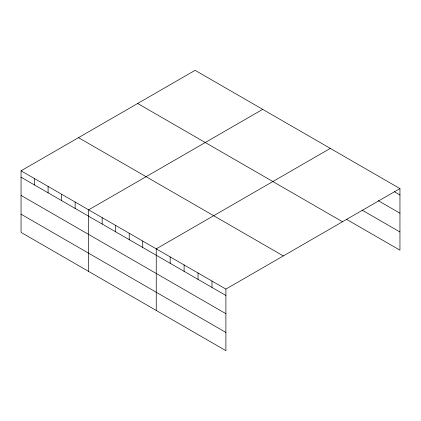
<?xml version="1.0" encoding="UTF-8"?>
<svg xmlns="http://www.w3.org/2000/svg" width="421" height="421" viewBox="0 0 421 421"><rect width="100%" height="100%" fill="white"/><g stroke="black" fill="none" stroke-linecap="round" stroke-linejoin="round"><path stroke-width="0.63" d="M225.898 313.687L225.898 289.08L21.05 170.815L21.05 232.408L225.898 350.672L225.898 313.687L21.05 195.418M346.462 219.304L399.95 250.185L399.95 188.592L195.102 70.328L21.05 170.815M262.704 109.355L88.652 209.842L88.652 271.434M330.301 148.381L156.249 248.869L156.249 310.461M225.898 289.08L399.95 188.592M394.377 191.765L399.95 194.981M378.221 200.654L399.95 213.2M362.06 210.095L399.95 231.971M137.667 103.487L342.515 221.756M78.485 137.651L283.333 255.921M21.05 177.204L225.898 295.468M21.05 214.189L225.898 332.458M211.968 281.039L211.968 287.427M198.038 272.997L198.038 279.386M184.109 264.956L184.109 271.345M170.179 256.915L170.179 263.304M142.73 241.065L142.73 247.453M129.21 233.26L129.21 239.649M115.691 225.456L115.691 231.845M102.171 217.646L102.171 224.035M75.127 202.038L75.127 208.427M61.608 194.234L61.608 200.622M48.089 186.424L48.089 192.813M34.569 178.62L34.569 185.008"/></g></svg>
